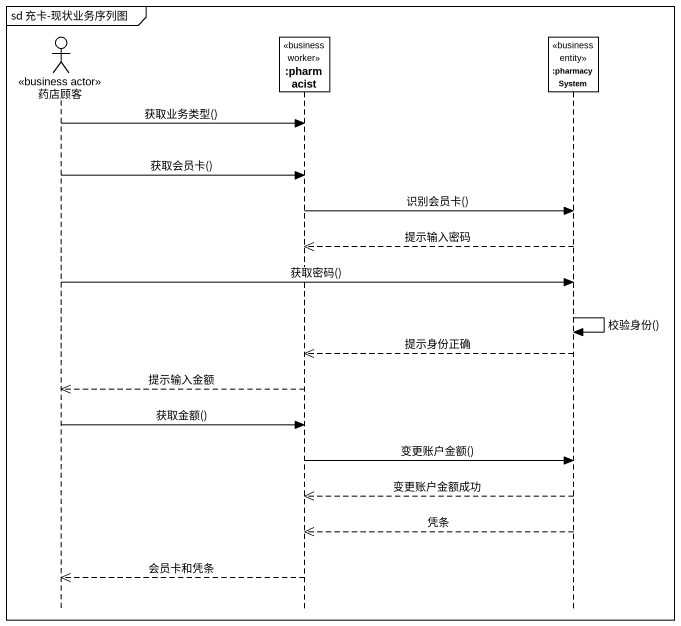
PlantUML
@startuml
mainframe sd 充卡-现状业务序列图
hide footbox
actor 药店顾客 <<business actor>>
participant ":pharmacist" as pharmacist <<business worker>>
participant ":pharmacy System" as pharmacy_System <<business entity>>

药店顾客 -> pharmacist : 获取业务类型()
药店顾客 -> pharmacist : 获取会员卡()
pharmacist -> pharmacy_System : 识别会员卡()
pharmacy_System -->> pharmacist : 提示输入密码
药店顾客 -> pharmacy_System : 获取密码()
pharmacy_System -> pharmacy_System : 校验身份()
pharmacy_System -->> pharmacist : 提示身份正确
pharmacist -->> 药店顾客 : 提示输入金额
药店顾客 -> pharmacist : 获取金额()
pharmacist -> pharmacy_System : 变更账户金额()
pharmacy_System -->> pharmacist : 变更账户金额成功
pharmacy_System -->> pharmacist : 凭条
pharmacist -->> 药店顾客 : 会员卡和凭条
@enduml
